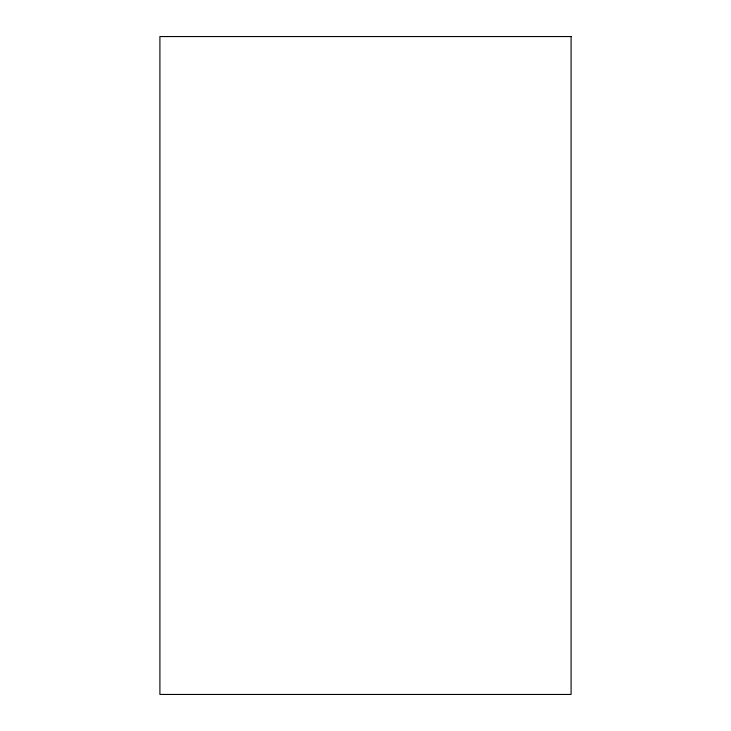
<?xml version="1.0" encoding="UTF-8"?>
<svg xmlns="http://www.w3.org/2000/svg" width="731" height="731" viewBox="0 0 731 731"><rect width="100%" height="100%" fill="white"/><g stroke="black" fill="none" stroke-linecap="round" stroke-linejoin="round"><path stroke-width="1.1" d="M571.094 36.55L159.906 36.55L159.906 694.45L571.094 694.45L571.094 36.55"/></g></svg>
